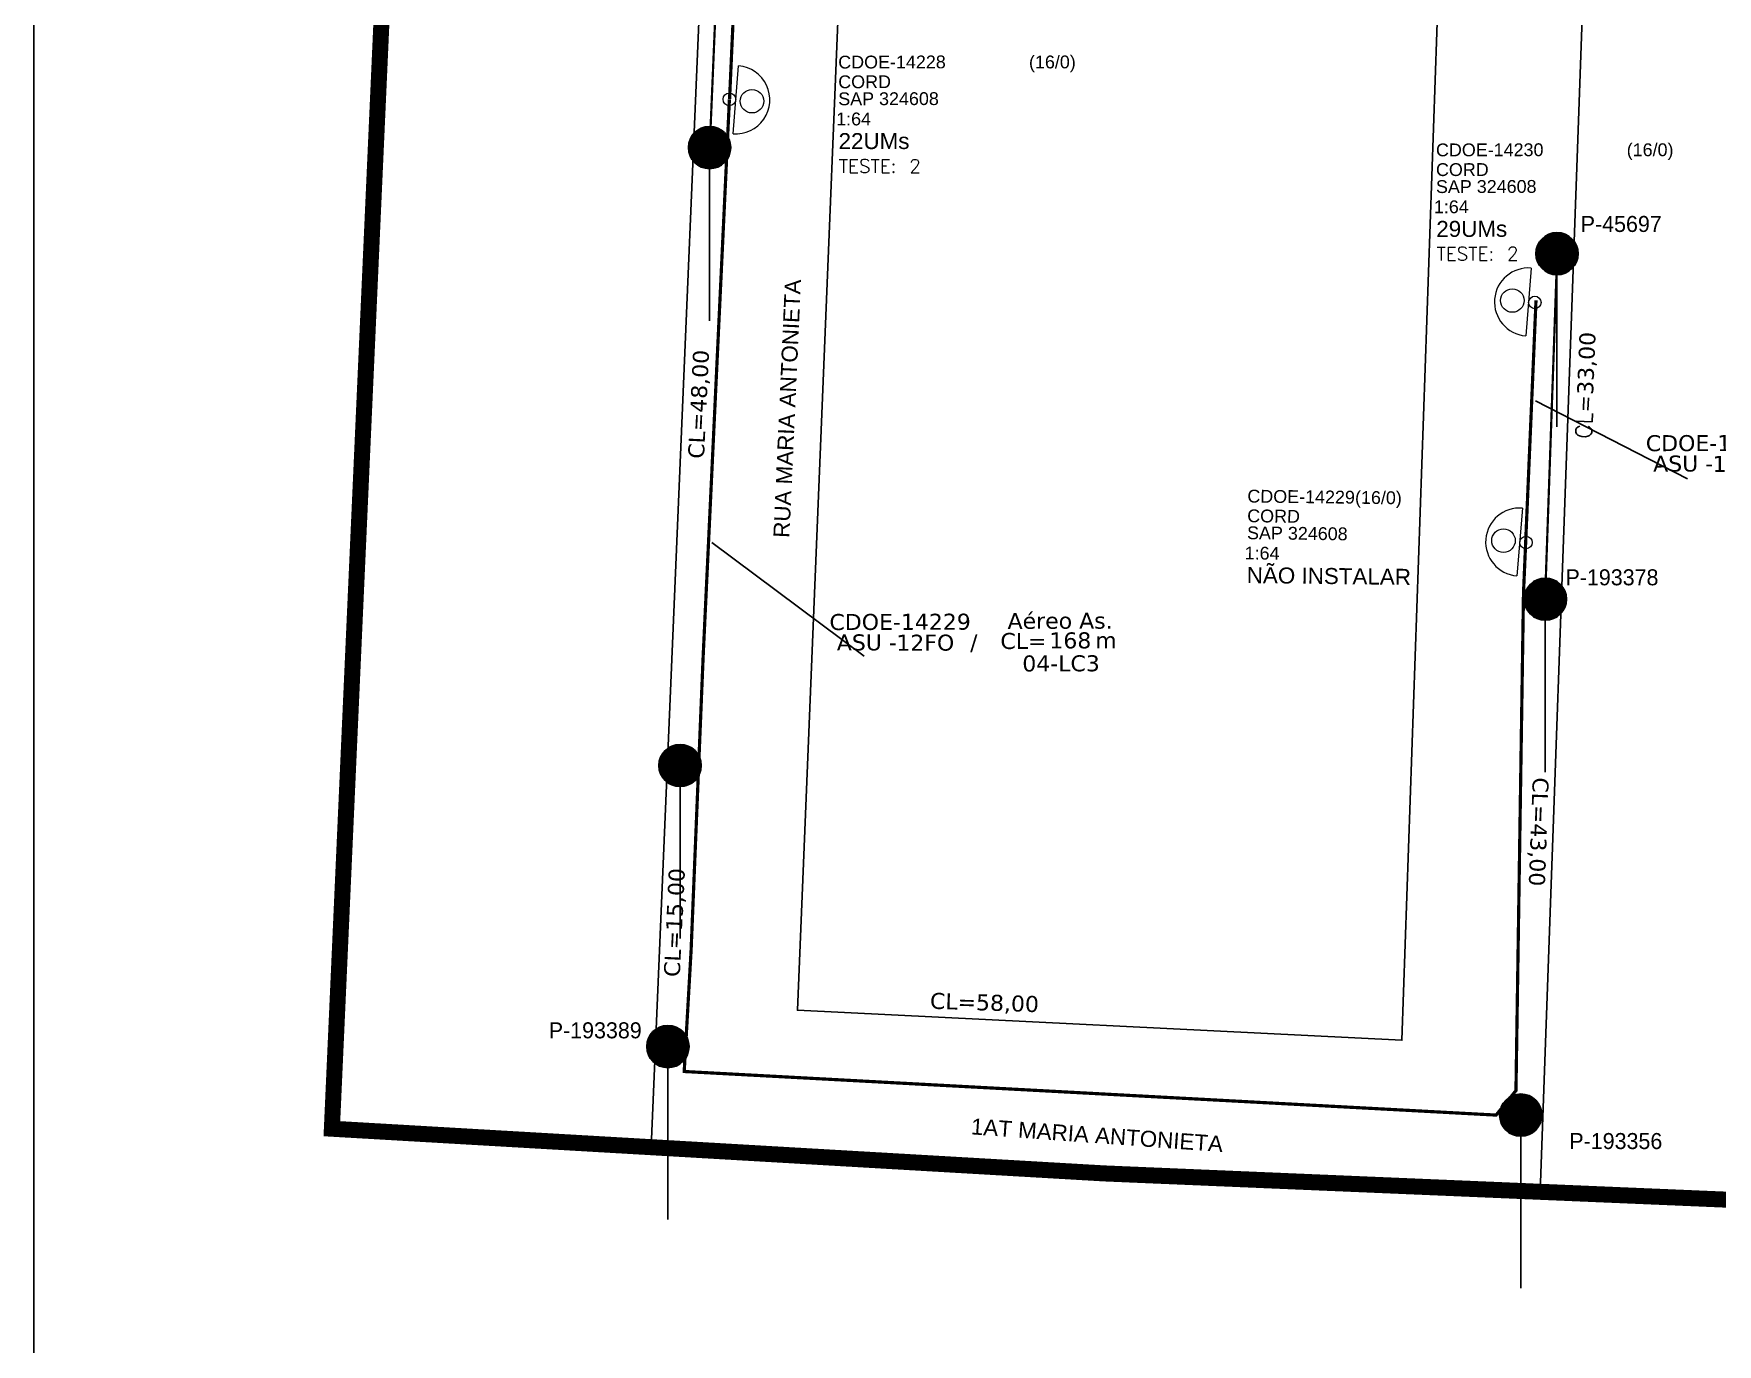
# Model space of a CAD drawing. Extents: x 31872 to 38560, y -10719 to -1519.
# Drawn here: x 31872 to 32922, y -3964 to -3146 of the extents above; entities that cross this region are included whole.
import ezdxf
from ezdxf.enums import TextEntityAlignment as Align

# ---------------------------------------------------------------- set-up
doc = ezdxf.new("R2010")
doc.units = ezdxf.units.DM
doc.header["$MEASUREMENT"] = 0
for name, color, linetype, lineweight in [("20.0-LEGENDA DOS CDO'S", 1, 'Continuous', 0), ('20.2-CDO_POSTE', 1, 'Continuous', 5), ('20.6-CORDOALHA_SUPORTE', 7, 'Continuous', 25)]:
    doc.layers.add(name, color=color, linetype=linetype, lineweight=lineweight)
for name, color, linetype in [('CAP a instalar', 1, 'Continuous'), ('celulas gpon', 7, 'Continuous'), ('label_cabos', 7, 'Continuous'), ('locais', 7, 'Continuous'), ('locais legendas', 7, 'Continuous'), ('QUADRA', 7, 'Continuous'), ('Segmento de Logradouro Texto', 238, 'Continuous')]:
    doc.layers.add(name, color=color, linetype=linetype)
doc.styles.add('ARIAL', font='arial.ttf')
doc.styles.add('DIGICADE', font='arial.ttf')
doc.styles.add('ROMANS', font='romans.shx')
doc.styles.add('siredit', font='verdana.ttf')
doc.linetypes.add('FENCELINE1', pattern='A,0.25,-0.1,[133,ltypeshp.shx,S=0.1,R=0,X=-0.1,Y=0],-0.1,1', length=1.45)
doc.dimstyles.new('CC', dxfattribs={"dimtxt": 1, "dimasz": 2, "dimexe": 0.18, "dimexo": 0.0625, "dimgap": 0.09, "dimtad": 0, "dimdec": 0, "dimrnd": 1, "dimzin": 0, "dimdsep": 46, "dimtxsty": 'siredit', "dimblk": 'NONE', "dimcen": 0, "dimse1": 1, "dimse2": 1, "dimsd1": 1, "dimsd2": 1, "dimclrt": 7, "dimadec": 0, "dimazin": 0, "dimtfac": 1, "dimtdec": 0, "dimtofl": 0, "dimtmove": 0, "dimatfit": 3, "dimfxl": 0, "dimtolj": 1, "dimtzin": 0, "dimarcsym": 0})

# ---------------------------------------------------------------- blocks, each defined once
blk = doc.blocks.new('*X22')
at = {"color": 0}
for p, q in [((-0.679997, 0.416018), (-0.018018, 1.077997)), ((-0.679809, 0.433884), (-0.035884, 1.077809)), ((-0.679715, 0.398622), (-0.000622, 1.077715)), ((-0.67911, 0.452261), (-0.054261, 1.07711)), ((-0.678999, 0.381661), (0.016339, 1.076999)), ((-0.677877, 0.365105), (0.032895, 1.075877)), ((-0.677853, 0.471196), (-0.073196, 1.075853)), ((-0.676376, 0.348929), (0.049071, 1.074376)), ((-0.675978, 0.490748), (-0.092748, 1.073978)), ((-0.674518, 0.333109), (0.064891, 1.072518)), ((-0.673417, 0.510987), (-0.112987, 1.071417)), ((-0.672323, 0.317627), (0.080373, 1.070323)), ((-0.67008, 0.532002), (-0.134002, 1.06808)), ((-0.669809, 0.302463), (0.095537, 1.067809)), ((-0.666991, 0.287604), (0.110396, 1.064991)), ((-0.665856, 0.553903), (-0.155903, 1.063856)), ((-0.663883, 0.273034), (0.124966, 1.061883)), ((-0.660603, 0.576834), (-0.178834, 1.058603)), ((-0.660497, 0.258742), (0.139258, 1.058497)), ((-0.656846, 0.244715), (0.153285, 1.054846)), ((-0.654125, 0.600989), (-0.202989, 1.052125)), ((-0.652938, 0.230945), (0.167055, 1.050938)), ((-0.648783, 0.217422), (0.180578, 1.046783)), ((-0.646156, 0.626637), (-0.228637, 1.044156)), ((-0.64439, 0.204138), (0.193862, 1.04239)), ((-0.639766, 0.191085), (0.206915, 1.037766)), ((-0.636298, 0.654172), (-0.256172, 1.034298)), ((-0.634917, 0.178256), (0.219744, 1.032917)), ((-0.62985, 0.165645), (0.232355, 1.02785)), ((-0.624571, 0.153247), (0.244753, 1.022571)), ((-0.623925, 0.684222), (-0.286222, 1.021925)), ((-0.619084, 0.141056), (0.256944, 1.017084)), ((-0.613395, 0.129067), (0.268933, 1.011395)), ((-0.607932, 0.717893), (-0.319893, 1.005932)), ((-0.607508, 0.117277), (0.280723, 1.005508)), ((-0.601426, 0.10568), (0.29232, 0.999426)), ((-0.595154, 0.094275), (0.303725, 0.993154)), ((-0.588694, 0.083057), (0.314943, 0.986694)), ((-0.58596, 0.757543), (-0.359543, 0.98396)), ((-0.58205, 0.072024), (0.325976, 0.98005)), ((-0.575224, 0.061172), (0.336828, 0.973224)), ((-0.568219, 0.0505), (0.3475, 0.966219)), ((-0.561036, 0.040005), (0.357995, 0.959036)), ((-0.553678, 0.029685), (0.368315, 0.951678)), ((-0.550397, 0.810783), (-0.412783, 0.948397)), ((-0.546146, 0.01954), (0.37846, 0.944146)), ((-0.538442, 0.009566), (0.388434, 0.936442)), ((-0.530567, -0.000236), (0.398236, 0.928567)), ((-0.522522, -0.009869), (0.407869, 0.920522)), ((-0.514308, -0.019333), (0.417333, 0.912308)), ((-0.505925, -0.028628), (0.426628, 0.903925)), ((-0.497375, -0.037756), (0.435756, 0.895375)), ((-0.488657, -0.046715), (0.444715, 0.886657)), ((-0.479772, -0.055508), (0.453508, 0.877772)), ((-0.470719, -0.064133), (0.462133, 0.868719)), ((-0.461499, -0.07259), (0.47059, 0.859499)), ((-0.45211, -0.080879), (0.478879, 0.85011)), ((-0.442553, -0.089), (0.487, 0.840553)), ((-0.432826, -0.096951), (0.494951, 0.830826)), ((-0.422929, -0.104731), (0.502731, 0.820929)), ((-0.41286, -0.11234), (0.51034, 0.81086)), ((-0.402619, -0.119776), (0.517776, 0.800619)), ((-0.392202, -0.127037), (0.525037, 0.790202)), ((-0.381609, -0.134122), (0.532122, 0.779609)), ((-0.370838, -0.141028), (0.539028, 0.768838)), ((-0.359886, -0.147754), (0.545754, 0.757886)), ((-0.348751, -0.154296), (0.552296, 0.746751)), ((-0.337429, -0.160652), (0.558652, 0.735429)), ((-0.325919, -0.16682), (0.56482, 0.723919)), ((-0.314215, -0.172794), (0.570794, 0.712215)), ((-0.302316, -0.178572), (0.576572, 0.700316)), ((-0.290215, -0.184149), (0.582149, 0.688215)), ((-0.27791, -0.189522), (0.587522, 0.67591)), ((-0.265395, -0.194684), (0.592684, 0.663395)), ((-0.252664, -0.199631), (0.597631, 0.650664)), ((-0.239711, -0.204356), (0.602356, 0.637711)), ((-0.226531, -0.208853), (0.606853, 0.624531)), ((-0.213115, -0.213115), (0.611115, 0.611115)), ((-0.199456, -0.217134), (0.615134, 0.597456)), ((-0.185546, -0.220901), (0.618901, 0.583546)), ((-0.171373, -0.224406), (0.622406, 0.569373)), ((-0.156929, -0.22764), (0.62564, 0.554929)), ((-0.1422, -0.230589), (0.628589, 0.5402)), ((-0.127174, -0.23324), (0.63124, 0.525174)), ((-0.111836, -0.23558), (0.63358, 0.509836)), ((-0.096169, -0.23759), (0.63559, 0.494169)), ((-0.080154, -0.239253), (0.637253, 0.478154)), ((-0.06377, -0.240547), (0.638547, 0.46177)), ((-0.046993, -0.241448), (0.639448, 0.444993)), ((-0.029795, -0.241927), (0.639927, 0.427795)), ((-0.012144, -0.241953), (0.639953, 0.410144)), ((0.006, -0.241488), (0.639488, 0.392)), ((0.024679, -0.240486), (0.638486, 0.373321)), ((0.043948, -0.238895), (0.636895, 0.354052)), ((0.063871, -0.236649), (0.634649, 0.334129)), ((0.084528, -0.23367), (0.63167, 0.313472)), ((0.106018, -0.229858), (0.627858, 0.291982)), ((0.12847, -0.225084), (0.623084, 0.26953)), ((0.152051, -0.21918), (0.61718, 0.245949)), ((0.176993, -0.211916), (0.609916, 0.221007)), ((0.203627, -0.20296), (0.60096, 0.194373)), ((0.232456, -0.191808), (0.589808, 0.165544)), ((0.264325, -0.177617), (0.575617, 0.133675)), ((0.300865, -0.158754), (0.556754, 0.097135)), ((0.346227, -0.13107), (0.52907, 0.051773)), ((0.43272, -0.062254), (0.460254, -0.03472))]:
    blk.add_line(p, q, dxfattribs=at)
blk = doc.blocks.new('POLE_POLE')
at = {"color": 0}
blk.add_line((-0.0000002, -0.00000239), (-0.0000002, -0.00004983), dxfattribs=at)
blk.add_circle((-0.0000002, 0.00000418), 0.0000066, dxfattribs=at)
at = {"color": 0, "xscale": 1e-05, "yscale": 1e-05, "zscale": 1e-05}
blk.add_blockref('*X22', (0, 0), dxfattribs=at)
blk = doc.blocks.new('*U33')
at = {"color": 0}
blk.add_line((2.14, -0.58), (-2.1, -0.68), dxfattribs=at)
for centre, radius in [((0, 0.38), 0.733), ((0.03, -1.03), 0.393)]:
    blk.add_circle(centre, radius, dxfattribs=at)
blk.add_arc((0.02, -0.63), 2.12, 1.3782, 181.3782, dxfattribs=at)
blk = doc.blocks.new('CDOE_CT_POSTE')
at = {"layer": "20.0-LEGENDA DOS CDO'S", "color": 0, "style": 'ARIAL'}
for tag, p in [('CDO_N', (0.12, 5.25)), ('CORDOALHA', (0.12, 4.02)), ('SAP', (0.12, 2.96)), ('1:XX', (0.14, 1.23)), ('UMS', (0.14, 0.22))]:
    blk.add_attdef(tag, p, '', height=0.68, rotation=0.118, dxfattribs=at)
blk.add_attdef('FIBRAS_UTILIZADAS', text='', height=0.68, rotation=0.118, dxfattribs=at).set_placement((7.83, 5.26), align=Align.CENTER)
blk = doc.blocks.new('Teste  FTTH')
at = {"color": 0, "lineweight": 0, "style": 'ROMANS'}
for tag, p in [('TESTE', (-2.302, -0.29)), ('QTDE', (0.212, -0.29))]:
    blk.add_attdef(tag, p, '', height=0.48, dxfattribs=at)
for tag, p, flags in [('FID', (-2.227, -1.253), 1), ('FATOR', (-2.227, -2.028), 3), ('ID_ATIVIDADE', (-2.227, -2.716), 3)]:
    blk.add_attdef(tag, p, '', height=0.48, dxfattribs=dict(at, flags=flags))
blk = doc.blocks.new('*U109')
at = {"layer": '20.6-CORDOALHA_SUPORTE', "const_width": 0.139}
for points in [[(-20.84, -0.38, 1.175511), (-20.83, 0.47)], [(7.51, 0.47, 1.231752), (7.51, -0.38)]]:
    blk.add_lwpolyline(points, format="xyb", dxfattribs=at)
blk.add_lwpolyline([(-20.3, 0.04), (6.99, 0.04)], dxfattribs=at)
at = {"layer": '20.6-CORDOALHA_SUPORTE', "color": 0, "lineweight": 0, "style": 'ROMANS'}
blk.add_attdef('LANCE', text='', height=1, dxfattribs=at).set_placement((-0.54, -2.21), align=Align.RIGHT)
at = {"layer": '20.6-CORDOALHA_SUPORTE', "color": 0, "style": 'siredit'}
blk.add_attdef('QTDE', (-0.54, -2.21), '', height=1, rotation=359.69, dxfattribs=at)
at = {"layer": '20.6-CORDOALHA_SUPORTE', "color": 0, "lineweight": 0, "style": 'ROMANS'}
for tag, p, flags in [('FATOR', (-5.2, -4.44), 3), ('ID_ATIVIDADE', (-5.2, -6.67), 3), ('FID', (-5.2, -8.9), 1)]:
    blk.add_attdef(tag, p, '', height=1, dxfattribs=dict(at, flags=flags))
blk = doc.blocks.new('*U110')
at = {"layer": '20.6-CORDOALHA_SUPORTE', "const_width": 0.139}
for points in [[(-20.84, -0.38, 1.175511), (-20.83, 0.47)], [(-0.72, 0.47, 1.231752), (-0.72, -0.38)]]:
    blk.add_lwpolyline(points, format="xyb", dxfattribs=at)
blk.add_lwpolyline([(-20.3, 0.04), (-1.24, 0.04)], dxfattribs=at)
at = {"layer": '20.6-CORDOALHA_SUPORTE', "color": 0, "lineweight": 0, "style": 'ROMANS'}
blk.add_attdef('LANCE', text='', height=1, dxfattribs=at).set_placement((-0.54, -2.21), align=Align.RIGHT)
at = {"layer": '20.6-CORDOALHA_SUPORTE', "color": 0, "style": 'siredit'}
blk.add_attdef('QTDE', (-0.54, -2.21), '', height=1, rotation=359.69, dxfattribs=at)
at = {"layer": '20.6-CORDOALHA_SUPORTE', "color": 0, "lineweight": 0, "style": 'ROMANS'}
for tag, p, flags in [('FATOR', (-5.2, -4.44), 3), ('ID_ATIVIDADE', (-5.2, -6.67), 3), ('FID', (-5.2, -8.9), 1)]:
    blk.add_attdef(tag, p, '', height=1, dxfattribs=dict(at, flags=flags))
blk = doc.blocks.new('Inst CB AS CFOA-SM-ASU-120-S-12')
at = {"layer": 'label_cabos', "color": 0, "style": 'siredit'}
for tag, flags, p in [('ID_ATIVIDADE', 3, (1.31, 2.67)), ('FATOR', 1, (11.56, 2.55))]:
    blk.add_attdef(tag, text='', height=1, rotation=359.69, dxfattribs=dict(at, flags=flags)).set_placement(p, align=Align.MIDDLE_CENTER)
for tag, p in [('DESTINO_CABO', (3.13, 1.26)), ('TIPO_CABO', (13.11, 1.24)), ('TIPO_CABO', (1.26, 0)), ('CABO', (4.69, -0.05)), ('/', (7.71, -0.05)), ('LANCE', (10.81, 0)), ('UND', (15.96, 0)), ('FID', (13.15, -1.41))]:
    blk.add_attdef(tag, text='', height=1, rotation=359.69, dxfattribs=at).set_placement(p, align=Align.MIDDLE_CENTER)
blk.add_attdef('QTDE', (12.43, -0.47), '', height=1, rotation=359.69, dxfattribs=at)
blk = doc.blocks.new('_None')
blk = doc.blocks.new('Inst CB ESP CFOA-SM-ASU-120-S-12')
at = {"layer": 'label_cabos', "color": 0, "style": 'siredit'}
for tag, flags, p in [('ID_ATIVIDADE', 3, (1.31, 2.67)), ('FATOR', 1, (11.56, 2.55))]:
    blk.add_attdef(tag, text='', height=1, rotation=359.69, dxfattribs=dict(at, flags=flags)).set_placement(p, align=Align.MIDDLE_CENTER)
for tag, p in [('DESTINO_CABO', (3.13, 1.26)), ('TIPO_CABO', (13.11, 1.24)), ('TIPO_CABO', (1.26, 0)), ('CABO', (4.69, -0.05)), ('/', (7.71, -0.05)), ('LANCE', (10.81, 0)), ('UND', (15.96, 0)), ('FID', (13.15, -1.41))]:
    blk.add_attdef(tag, text='', height=1, rotation=359.69, dxfattribs=at).set_placement(p, align=Align.MIDDLE_CENTER)
blk.add_attdef('QTDE', (12.43, -0.47), '', height=1, rotation=359.69, dxfattribs=at)
blk = doc.blocks.new('Inst CDOE-16 CAIXA DIST OPT CDOE 48F_16D C_SPL_2_1_8')
at = {"layer": "20.0-LEGENDA DOS CDO'S", "color": 0}
for tag, p, style, flags in [('ID_ATIVIDADE', (0.12, 6.47), 'ARIAL', 3), ('FATOR', (7.92, 6.47), 'ARIAL', 1), ('QTDE', (0.1, -1.17), 'DIGICADE', 3)]:
    blk.add_attdef(tag, p, '', height=0.8, rotation=0.118, dxfattribs=dict(at, style=style, flags=flags))
at = {"layer": "20.0-LEGENDA DOS CDO'S", "color": 0, "style": 'ARIAL'}
for tag, p, height in [('FID', (0.12, 5.25), 0.8), ('CORDOALHA', (0.12, 4.02), 0.8), ('SAP', (0.12, 2.96), 0.8), ('1:XX', (-0.01, 1.7), 0.8), ('UMS', (0.14, 0.22), 1)]:
    blk.add_attdef(tag, p, '', height=height, rotation=0.118, dxfattribs=at)
blk.add_attdef('FIBRAS_UTILIZADAS', text='', height=0.8, rotation=0.118, dxfattribs=at).set_placement((13.48, 5.26), align=Align.CENTER)

msp = doc.modelspace()

# ---------------------------------------------------------------- linework, layer by layer
at = {"layer": 'CAP a instalar', "linetype": 'FENCELINE1', "ltscale": 5, "const_width": 2}
for points in [[(32314, -2705), (32306.5, -2708.3), (32317.8, -2916.3), (32305.7, -3186.5), (32305.7, -3186.5)], [(32305.6, -3186.7), (32289.2, -3534.8), (32281.7, -3717.8), (32277.4, -3793.4), (32783.9, -3820.6), (32796.3, -3805.3), (32801, -3494.9), (32808.8, -3312.2)]]:
    msp.add_lwpolyline(points, dxfattribs=at)
at = {"layer": 'celulas gpon', "color": 116, "linetype": 'Continuous', "lineweight": 200, "const_width": 10}
msp.add_lwpolyline([(32124.6, -1715.9), (32109.6, -2667.5), (32057.6, -3829.1), (32539.4, -3857), (33049.1, -3878.5), (33040.6, -4185.1), (33472.4, -4195.8), (33471.5, -4491.8), (34534.3, -4525.3)], dxfattribs=at)
at = {"layer": 'Defpoints', "color": 3}
msp.add_lwpolyline([(31871.6, -1519.4), (38560.4, -1519.4), (38560.4, -6746.3), (31871.6, -6746.3)], close=True, dxfattribs=at)
at = {"layer": 'QUADRA', "ltscale": 5e-05}
for points in [[(32256.8, -3840.6), (32304.9, -2706.3), (32108.2, -2698.5)], [(32390.8, -2709.9), (32348, -3755.2), (32725.2, -3773.9), (32761.5, -2725.3), (32390.8, -2709.9)], [(32852.1, -2729), (32811.3, -3868.5)], [(32344.3, -3845.5), (32344.3, -3845.7)], [(32720.7, -3864.6), (32720.7, -3864.1), (32344.3, -3845.5)]]:
    msp.add_lwpolyline(points, dxfattribs=at)

# ---------------------------------------------------------------- block references
at = {"layer": "20.0-LEGENDA DOS CDO'S", "lineweight": 0, "xscale": 10, "yscale": 10, "zscale": 10}
for p, values in [((32372.3, -3220), {'FID': 'CDOE-14228', 'CORDOALHA': 'CORD', 'SAP': 'SAP 324608', '1:XX': '1:64', 'UMS': '22UMs', 'FIBRAS_UTILIZADAS': '(16/0)'}), ((32745.2, -3274.8), {'FID': 'CDOE-14230', 'CORDOALHA': 'CORD', 'SAP': 'SAP 324608', '1:XX': '1:64', 'UMS': '29UMs', 'FIBRAS_UTILIZADAS': '(16/0)'})]:
    msp.add_blockref('Inst CDOE-16 CAIXA DIST OPT CDOE 48F_16D C_SPL_2_1_8', p, dxfattribs=at).add_auto_attribs(values)
at = {"layer": "20.0-LEGENDA DOS CDO'S", "lineweight": 0, "xscale": 17.50499999999995, "yscale": 17.50499999999995, "zscale": 17.50499999999995, "rotation": 0.004078562105398152}
for p in [(32414.1, -3227.5), (32787, -3282.2)]:
    msp.add_blockref('Teste  FTTH', p, dxfattribs=at).add_auto_attribs({'TESTE': 'TESTE:', 'QTDE': '2'})
at = {"layer": "20.0-LEGENDA DOS CDO'S", "color": 8}
ref = msp.add_blockref('CDOE_CT_POSTE', (32626.8, -3490.8), dxfattribs=dict(at, xscale=10, yscale=10, zscale=10, rotation=359.2267840535422))
ref.add_attrib('CDO_N', 'CDOE-14229', (32628.7, -3438.3), dxfattribs={"color": 0, "height": 8, "rotation": 359.3448, "style": 'ARIAL'})
ref.add_attrib('CORDOALHA', 'CORD', (32628.6, -3450.6), dxfattribs={"color": 0, "height": 8, "rotation": 359.3448, "style": 'ARIAL'})
ref.add_attrib('SAP', 'SAP 324608', (32628.5, -3461.2), dxfattribs={"color": 0, "height": 8, "rotation": 359.3448, "style": 'ARIAL'})
ref.add_attrib('1:XX', '1:64', (32627, -3473.8), dxfattribs={"color": 0, "height": 8, "rotation": 359.3448, "style": 'ARIAL'})
ref.add_attrib('UMS', 'NÃO INSTALAR', (32628.3, -3488.6), dxfattribs={"color": 0, "height": 10, "rotation": 359.3448, "style": 'ARIAL'})
ref.add_attrib('FIBRAS_UTILIZADAS', '   (16/0)', dxfattribs={"color": 0, "height": 8, "rotation": 359.3448, "style": 'ARIAL'}).set_placement((32705.8, -3439.2), align=Align.CENTER)
at = {"layer": '20.2-CDO_POSTE', "color": 10, "xscale": 10, "yscale": 10, "zscale": 10}
for p, rotation in [((32315.9, -3187.5), 263.9667797306455), ((32797.8, -3312.7), 83.96677973064548)]:
    msp.add_blockref('*U33', p, dxfattribs=dict(at, rotation=rotation))
at = {"layer": '20.2-CDO_POSTE', "color": 8, "xscale": 10, "yscale": 10, "zscale": 10, "rotation": 83.96677973064548}
msp.add_blockref('*U33', (32792.3, -3462.5), dxfattribs=at)
at = {"layer": '20.6-CORDOALHA_SUPORTE', "color": 0, "lineweight": 0}
ref = msp.add_blockref('*U109', (32296.4, -3134.6), dxfattribs=dict(at, xscale=10, yscale=10, zscale=10, rotation=267.5816619483879))
ref.add_attrib('QTDE', '43,00', (32279.3, -3053.1), dxfattribs={"color": 0, "height": 10, "rotation": 267.2717, "style": 'siredit'})
ref.add_attrib('LANCE', 'CL=', dxfattribs={"color": 0, "lineweight": 0, "height": 10, "rotation": 267.5817, "style": 'ROMANS'}).set_placement((32279.3, -3053.1), align=Align.RIGHT)
ref = msp.add_blockref('*U110', (32822.4, -3283.4), dxfattribs=dict(at, xscale=10, yscale=10, zscale=10, rotation=87.99413710458548))
ref.add_attrib('QTDE', '33,00', (32844.4, -3371.3), dxfattribs={"color": 0, "height": 10, "rotation": 87.6841, "style": 'siredit'})
ref.add_attrib('LANCE', 'CL=', dxfattribs={"color": 0, "lineweight": 0, "height": 10, "rotation": 87.9941, "style": 'ROMANS'}).set_placement((32844.4, -3371.3), align=Align.RIGHT)
at = {"layer": 'label_cabos'}
ref = msp.add_blockref('Inst CB ESP CFOA-SM-ASU-120-S-12', (32890.2, -3414.1), dxfattribs=dict(at, xscale=10, yscale=10, zscale=10, rotation=0.4634636605450986))
ref.add_attrib('DESTINO_CABO', 'CDOE-14230', dxfattribs={"color": 0, "height": 10, "rotation": 0.1535, "style": 'siredit'}).set_placement((32921.4, -3401.2), align=Align.MIDDLE_CENTER)
ref.add_attrib('TIPO_CABO', 'Aéreo Esp.', dxfattribs={"color": 0, "height": 10, "rotation": 0.1535, "style": 'siredit'}).set_placement((33021.2, -3400.6), align=Align.MIDDLE_CENTER)
ref.add_attrib('CABO', '12FO', dxfattribs={"color": 0, "height": 10, "rotation": 0.1535, "style": 'siredit'}).set_placement((32937, -3414.2), align=Align.MIDDLE_CENTER)
ref.add_attrib('/', '/', dxfattribs={"color": 0, "height": 10, "rotation": 0.1535, "style": 'siredit'}).set_placement((32967.3, -3414), align=Align.MIDDLE_CENTER)
ref.add_attrib('TIPO_CABO', 'ASU - ', dxfattribs={"color": 0, "height": 10, "rotation": 0.1535, "style": 'siredit'}).set_placement((32902.8, -3414), align=Align.MIDDLE_CENTER)
ref.add_attrib('FID', '05-LC3', dxfattribs={"color": 0, "height": 10, "rotation": 0.1535, "style": 'siredit'}).set_placement((33021.8, -3427.2), align=Align.MIDDLE_CENTER)
ref.add_attrib('LANCE', 'CL=', dxfattribs={"color": 0, "height": 10, "rotation": 0.1535, "style": 'siredit'}).set_placement((32998.3, -3413.2), align=Align.MIDDLE_CENTER)
ref.add_attrib('QTDE', '35', (33014.5, -3417.8), dxfattribs={"color": 0, "height": 10, "rotation": 0.1535, "style": 'siredit'})
ref.add_attrib('UND', 'm', dxfattribs={"color": 0, "height": 10, "rotation": 0.1535, "style": 'siredit'}).set_placement((33049.8, -3412.8), align=Align.MIDDLE_CENTER)
ref = msp.add_blockref('Inst CB AS CFOA-SM-ASU-120-S-12', (32380.9, -3525.6), dxfattribs=dict(at, xscale=10, yscale=10, zscale=10, rotation=0.4634636605450986))
ref.add_attrib('DESTINO_CABO', 'CDOE-14229', dxfattribs={"color": 0, "height": 10, "rotation": 0.1535, "style": 'siredit'}).set_placement((32412.1, -3512.8), align=Align.MIDDLE_CENTER)
ref.add_attrib('TIPO_CABO', 'Aéreo As.', dxfattribs={"color": 0, "height": 10, "rotation": 0.1535, "style": 'siredit'}).set_placement((32511.9, -3512.1), align=Align.MIDDLE_CENTER)
ref.add_attrib('CABO', '12FO', dxfattribs={"color": 0, "height": 10, "rotation": 0.1535, "style": 'siredit'}).set_placement((32427.8, -3525.8), align=Align.MIDDLE_CENTER)
ref.add_attrib('/', '/', dxfattribs={"color": 0, "height": 10, "rotation": 0.1535, "style": 'siredit'}).set_placement((32458.1, -3525.5), align=Align.MIDDLE_CENTER)
ref.add_attrib('TIPO_CABO', 'ASU - ', dxfattribs={"color": 0, "height": 10, "rotation": 0.1535, "style": 'siredit'}).set_placement((32393.5, -3525.6), align=Align.MIDDLE_CENTER)
ref.add_attrib('FID', '04-LC3', dxfattribs={"color": 0, "height": 10, "rotation": 0.1535, "style": 'siredit'}).set_placement((32512.5, -3538.7), align=Align.MIDDLE_CENTER)
ref.add_attrib('LANCE', 'CL=', dxfattribs={"color": 0, "height": 10, "rotation": 0.1535, "style": 'siredit'}).set_placement((32489, -3524.7), align=Align.MIDDLE_CENTER)
ref.add_attrib('QTDE', '168', (32505.2, -3529.4), dxfattribs={"color": 0, "height": 10, "rotation": 0.1535, "style": 'siredit'})
ref.add_attrib('UND', 'm', dxfattribs={"color": 0, "height": 10, "rotation": 0.1535, "style": 'siredit'}).set_placement((32540.5, -3524.3), align=Align.MIDDLE_CENTER)
at = {"layer": 'locais', "color": 10, "xscale": 2000000, "yscale": 2000000, "zscale": 2000000}
for p in [(32293.6, -3225.2), (32822.3, -3291.4), (32815, -3507), (32275.2, -3610.8), (32267.6, -3786.2), (32799.7, -3829)]:
    msp.add_blockref('POLE_POLE', p, dxfattribs=at)

# ---------------------------------------------------------------- texts
at = {"layer": 'celulas gpon', "style": 'siredit'}
for s, rotation, p in [('CL=48,00', 87.2464, (32289.7, -3411.2)), ('CL=43,00', 267.908, (32806.8, -3609.7)), ('CL=15,00', 87.2464, (32274.6, -3734.6)), ('CL=58,00', 358.1569, (32430.6, -3754.2))]:
    msp.add_text(s, height=10, rotation=rotation, dxfattribs=at).set_placement(p)
at = {"layer": 'locais legendas', "color": 10}
for s, p in [('P-45697', (32836.7, -3269.5)), ('P-193378', (32827.2, -3490)), ('P-193389', (32192.9, -3772.7)), ('P-193356', (32829.6, -3841.8))]:
    msp.add_text(s, height=10, dxfattribs=at).set_placement(p)
at = {"layer": 'Segmento de Logradouro Texto', "color": 7, "linetype": 'Continuous', "char_height": 10, "attachment_point": 1, "style": 'DIGICADE'}
for s, insert, width, rotation in [('\\fArial|b0|i0|c0|p34;\\W1.0000000000;\\T1.0000000000;\\o\\lRUA MARIA ANTONIETA', (32333, -3460.1), 164.27, 87.4092), ('\\fArial|b0|i0|c0|p34;\\W1.0000000000;\\T1.0000000000;\\o\\l1AT MARIA ANTONIETA', (32456.7, -3822.6), 159.973, 355.9616)]:
    msp.add_mtext(s, dxfattribs=dict(at, insert=insert, width=width, rotation=rotation))

# ---------------------------------------------------------------- leaders
at = {"layer": 'label_cabos'}
for points in [[(32808.4, -3374.9), (32903.3, -3423.5)], [(32294.7, -3463.3), (32389.6, -3534.2)]]:
    msp.add_leader(points, dimstyle='CC', override={"dimgap": 0.09, "dimtad": 0}, dxfattribs=at)

doc.saveas('drawing.dxf')
